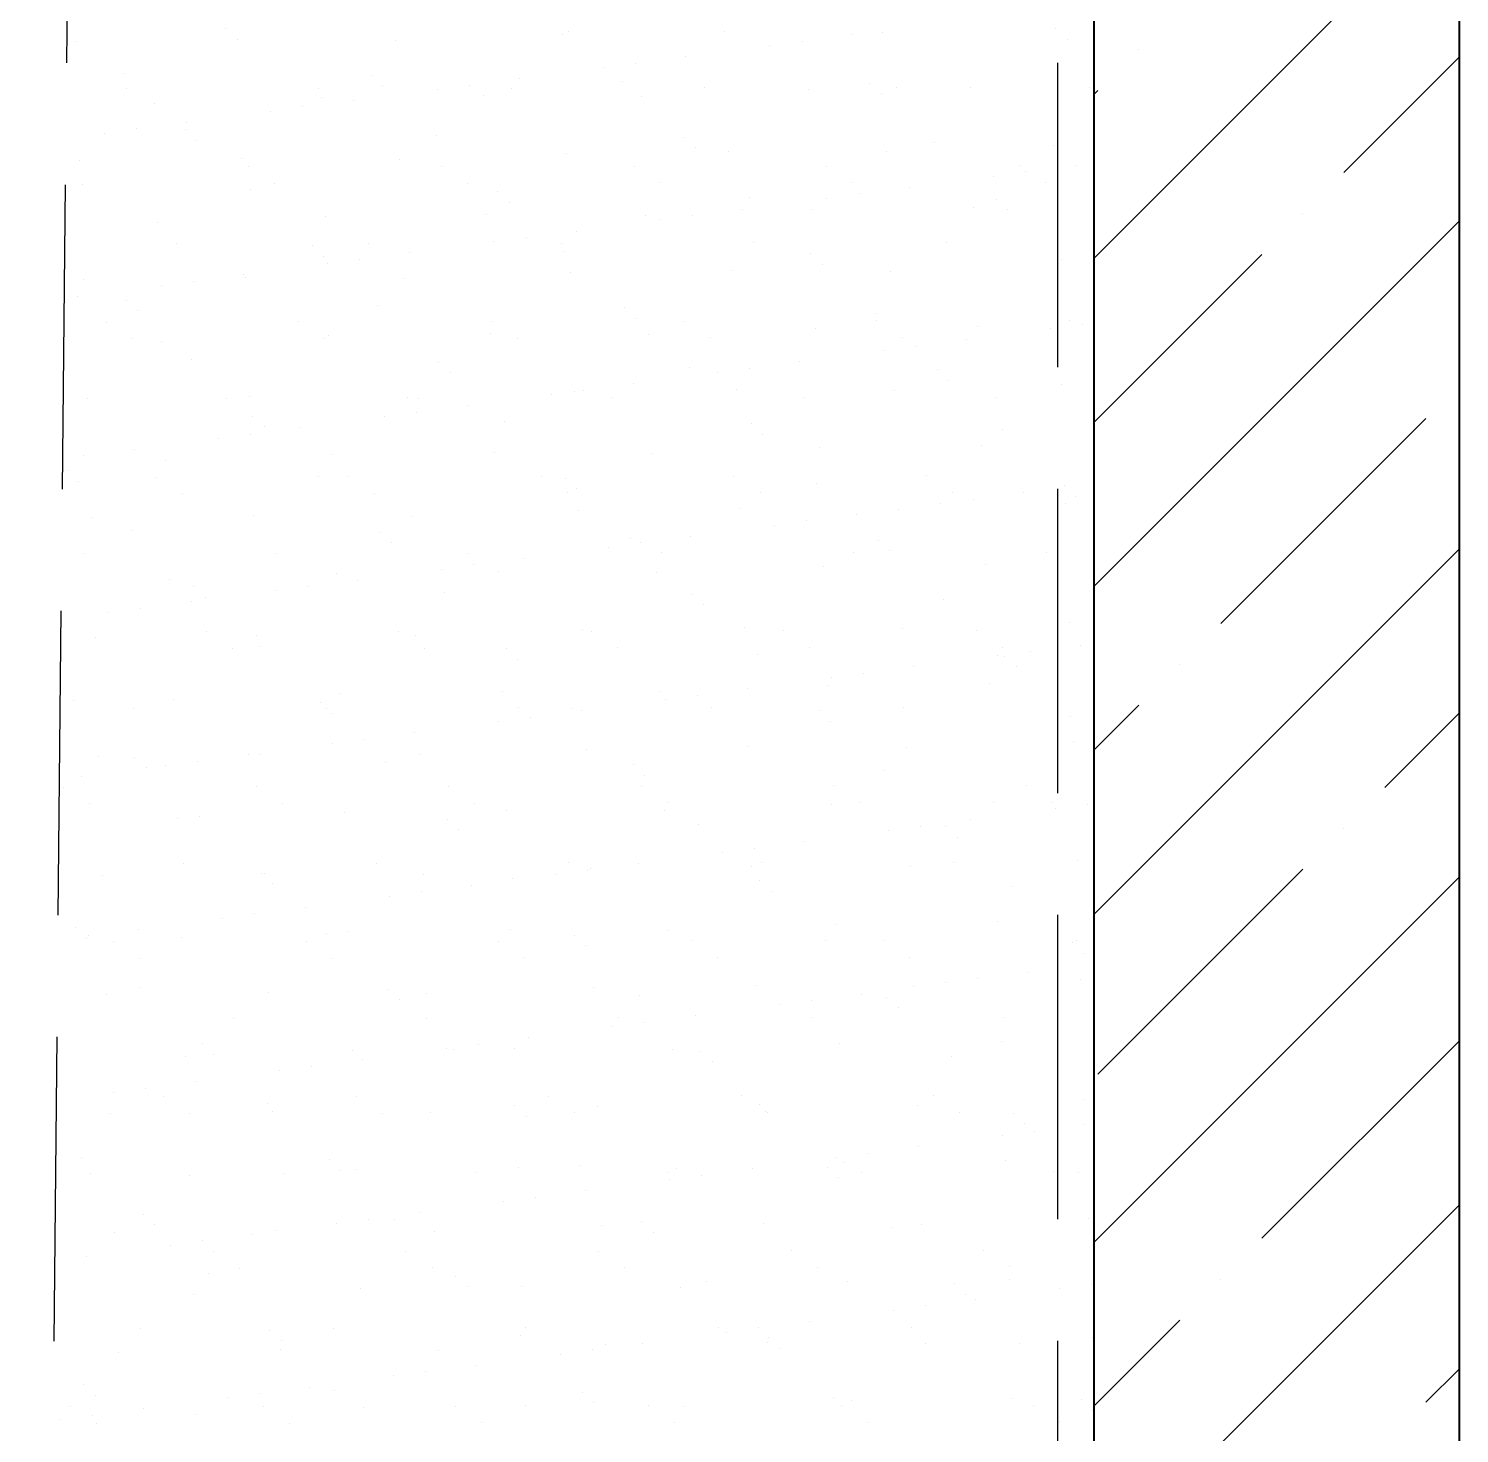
# Model space of a CAD drawing. Header units: millimetres. Extents: x 58188 to 87888, y -57829 to -36829.
# Drawn here: x 64475 to 65650, y -44074 to -42920 of the extents above; entities that cross this region are included whole.
import ezdxf

# ---------------------------------------------------------------- set-up
doc = ezdxf.new("R2010")
doc.units = ezdxf.units.MM
doc.linetypes.add('GOST2.303 4', pattern=[7, 5, -2, 0])
doc.linetypes.add('ГОСТ 2.303 4', pattern=[7, 5, -2, 0])
doc.layers.get('0').update_dxf_attribs({"lineweight": 40})
doc.layers.add('Линии', color=7, linetype='Continuous')

msp = doc.modelspace()

# ---------------------------------------------------------------- linework, layer by layer
at = {"ltscale": 50}
for p, q in [((65650.2, -45698.3), (65650.2, -42548.3)), ((65350.2, -45998.3), (65350.2, -42653.3))]:
    msp.add_line(p, q, dxfattribs=at)
at = {"layer": 'Линии', "linetype": 'ГОСТ 2.303 4', "ltscale": 50}
msp.add_line((65320.2, -45998.3), (65320.2, -40798.3), dxfattribs=at)
at = {"layer": 'Линии', "linetype": 'GOST2.303 4', "ltscale": 50}
msp.add_line((64474.8, -46098.3), (64509.1, -42653.3), dxfattribs=at)
at = {"layer": 'Линии', "linetype": 'Continuous', "ltscale": 25}
for p, q in [((65350.2, -43108.7), (65650.2, -42808.7)), ((65386.9, -42937.3), (65386.9, -42937.3)), ((65555.3, -43038.3), (65650.2, -42943.4)), ((65350.2, -42974), (65353.2, -42971)), ((65521.6, -43072), (65521.6, -43072)), ((65350.2, -43378.1), (65650.2, -43078.1)), ((65350.2, -43243.4), (65487.9, -43105.7)), ((65454.3, -43408.8), (65622.6, -43240.4)), ((65350.2, -43647.6), (65650.2, -43347.6)), ((65420.6, -43442.4), (65420.6, -43442.4)), ((65350.2, -43512.8), (65386.9, -43476.1)), ((65589, -43543.5), (65650.2, -43482.3)), ((65555.3, -43577.1), (65555.3, -43577.1)), ((65350.2, -43917), (65650.2, -43617)), ((65353.2, -43779.2), (65521.6, -43610.8)), ((65487.9, -43913.9), (65650.2, -43751.7)), ((65350.2, -44186.4), (65650.2, -43886.4)), ((65454.3, -43947.6), (65454.3, -43947.6)), ((65350.2, -44051.7), (65420.6, -43981.3)), ((65622.6, -44048.6), (65650.2, -44021.1))]:
    msp.add_line(p, q, dxfattribs=at)
at = {"layer": 'Линии', "linetype": 'Continuous', "ltscale": 50}
for p, q in [((64636.2, -42920.4), (64636.2, -42920.4)), ((64918.4, -42922.8), (64918.4, -42922.8)), ((65046.5, -42923), (65046.5, -42923)), ((65176.5, -42923.6), (65176.5, -42923.6)), ((65318.5, -42920.4), (65318.5, -42920.4)), ((64513.4, -42930.7), (64513.4, -42930.7)), ((64646.4, -42929), (64646.4, -42929)), ((64776.4, -42929.6), (64776.4, -42929.6)), ((64913.6, -42924.7), (64913.6, -42924.7)), ((65083.8, -42934.1), (65083.8, -42934.1)), ((65110.2, -42930.6), (65110.2, -42930.6)), ((65151.5, -42925.1), (65151.5, -42925.1)), ((65327.9, -42929), (65327.9, -42929)), ((65014.8, -42943.1), (65014.8, -42943.1)), ((64553, -42957), (64553, -42957)), ((64756.3, -42958.8), (64756.3, -42958.8)), ((64947, -42952.1), (64947, -42952.1)), ((64973.5, -42948.6), (64973.5, -42948.6)), ((64555.1, -42969.8), (64555.1, -42969.8)), ((64713.3, -42969.5), (64713.3, -42969.5)), ((64765.6, -42967.3), (64765.6, -42967.3)), ((64810.3, -42970.1), (64810.3, -42970.1)), ((64836.7, -42966.6), (64836.7, -42966.6)), ((64871.5, -42969.2), (64871.5, -42969.2)), ((64878, -42961.1), (64878, -42961.1)), ((64962.5, -42963.3), (64962.5, -42963.3)), ((65029.7, -42968.9), (65029.7, -42968.9)), ((65115.2, -42970.6), (65115.2, -42970.6)), ((65165.8, -42965), (65165.8, -42965)), ((65187.9, -42968.6), (65187.9, -42968.6)), ((65248.2, -42968.9), (65248.2, -42968.9)), ((65346.1, -42968.4), (65346.1, -42968.4)), ((64577.9, -42981.6), (64577.9, -42981.6)), ((64715.1, -42976.6), (64715.1, -42976.6)), ((64741.3, -42979.1), (64741.3, -42979.1)), ((64848.1, -42974.9), (64848.1, -42974.9)), ((64978, -42975.6), (64978, -42975.6)), ((65175.2, -42973.6), (65175.2, -42973.6)), ((64673.5, -42988.1), (64673.5, -42988.1)), ((64700, -42984.6), (64700, -42984.6)), ((64536.8, -43006.1), (64536.8, -43006.1)), ((64563.2, -43002.6), (64563.2, -43002.6)), ((64603.6, -43003.4), (64603.6, -43003.4)), ((64604.5, -42997.1), (64604.5, -42997.1)), ((64612.9, -43011.9), (64612.9, -43011.9)), ((64809.8, -43007.8), (64809.8, -43007.8)), ((65013.1, -43009.6), (65013.1, -43009.6)), ((65022.5, -43018.2), (65022.5, -43018.2)), ((65219.4, -43014.1), (65219.4, -43014.1)), ((65316.9, -43016.6), (65316.9, -43016.6)), ((64516.6, -43028.6), (64516.6, -43028.6)), ((64649.6, -43026.9), (64649.6, -43026.9)), ((64779.6, -43027.5), (64779.6, -43027.5)), ((64916.8, -43022.6), (64916.8, -43022.6)), ((65049.7, -43020.9), (65049.7, -43020.9)), ((65179.7, -43021.5), (65179.7, -43021.5)), ((64655.8, -43033.9), (64655.8, -43033.9)), ((64814, -43033.6), (64814, -43033.6)), ((64972.2, -43033.4), (64972.2, -43033.4)), ((65130.4, -43033.1), (65130.4, -43033.1)), ((65267.3, -43041.4), (65267.3, -43041.4)), ((65288.6, -43032.8), (65288.6, -43032.8)), ((65293.8, -43037.9), (65293.8, -43037.9)), ((65335.1, -43032.5), (65335.1, -43032.5)), ((64519, -43047.9), (64519, -43047.9)), ((64657.1, -43052.4), (64657.1, -43052.4)), ((64677.2, -43047.6), (64677.2, -43047.6)), ((64835.4, -43047.3), (64835.4, -43047.3)), ((64993.6, -43047), (64993.6, -43047)), ((65151.8, -43046.7), (65151.8, -43046.7)), ((65198.3, -43050.5), (65198.3, -43050.5)), ((65310, -43046.4), (65310, -43046.4)), ((64860.4, -43054.2), (64860.4, -43054.2)), ((64869.8, -43062.8), (64869.8, -43062.8)), ((65066.7, -43058.7), (65066.7, -43058.7)), ((65130.6, -43059.4), (65130.6, -43059.4)), ((65157, -43055.9), (65157, -43055.9)), ((65269.9, -43060.4), (65269.9, -43060.4)), ((64718.3, -43074.5), (64718.3, -43074.5)), ((64851.3, -43072.8), (64851.3, -43072.8)), ((64981.2, -43073.5), (64981.2, -43073.5)), ((65020.3, -43073.9), (65020.3, -43073.9)), ((65061.6, -43068.5), (65061.6, -43068.5)), ((65118.4, -43068.5), (65118.4, -43068.5)), ((65251.4, -43066.8), (65251.4, -43066.8)), ((65279.3, -43069), (65279.3, -43069)), ((64581.1, -43079.5), (64581.1, -43079.5)), ((64924.9, -43086.5), (64924.9, -43086.5)), ((64993.9, -43077.4), (64993.9, -43077.4)), ((64596.1, -43097), (64596.1, -43097)), ((64707.7, -43098.8), (64707.7, -43098.8)), ((64754.3, -43096.7), (64754.3, -43096.7)), ((64857.1, -43095.4), (64857.1, -43095.4)), ((64883.6, -43091.9), (64883.6, -43091.9)), ((64912.5, -43096.4), (64912.5, -43096.4)), ((65070.7, -43096.1), (65070.7, -43096.1)), ((65228.9, -43095.8), (65228.9, -43095.8)), ((64717, -43107.3), (64717, -43107.3)), ((64746.8, -43109.9), (64746.8, -43109.9)), ((64788.1, -43104.5), (64788.1, -43104.5)), ((64914, -43103.3), (64914, -43103.3)), ((65117.2, -43105), (65117.2, -43105)), ((65323.5, -43109.5), (65323.5, -43109.5)), ((64651.4, -43122.5), (64651.4, -43122.5)), ((64720.4, -43113.4), (64720.4, -43113.4)), ((64920, -43120.5), (64920, -43120.5)), ((65052.9, -43118.8), (65052.9, -43118.8)), ((65126.6, -43113.6), (65126.6, -43113.6)), ((65182.9, -43119.4), (65182.9, -43119.4)), ((65320.1, -43114.4), (65320.1, -43114.4)), ((64519.8, -43126.5), (64519.8, -43126.5)), ((64583.6, -43131.4), (64583.6, -43131.4)), ((64610.1, -43127.9), (64610.1, -43127.9)), ((64652.8, -43124.8), (64652.8, -43124.8)), ((64782.8, -43125.4), (64782.8, -43125.4)), ((64514.6, -43140.5), (64514.6, -43140.5)), ((64555, -43143.3), (64555, -43143.3)), ((64564.3, -43151.9), (64564.3, -43151.9)), ((64761.2, -43147.8), (64761.2, -43147.8)), ((64964.5, -43149.6), (64964.5, -43149.6)), ((64973.9, -43158.2), (64973.9, -43158.2)), ((65170.8, -43154.1), (65170.8, -43154.1)), ((64538.6, -43161.4), (64538.6, -43161.4)), ((64696.8, -43161.1), (64696.8, -43161.1)), ((64854.5, -43170.7), (64854.5, -43170.7)), ((64855, -43160.9), (64855, -43160.9)), ((65013.2, -43160.6), (65013.2, -43160.6)), ((65121.6, -43166.4), (65121.6, -43166.4)), ((65171.4, -43160.3), (65171.4, -43160.3)), ((65254.6, -43164.7), (65254.6, -43164.7)), ((65314.2, -43166.8), (65314.2, -43166.8)), ((65329.6, -43160), (65329.6, -43160)), ((65340.6, -43163.3), (65340.6, -43163.3)), ((64560, -43175.1), (64560, -43175.1)), ((64584.3, -43177.3), (64584.3, -43177.3)), ((64718.2, -43174.8), (64718.2, -43174.8)), ((64721.5, -43172.4), (64721.5, -43172.4)), ((64876.4, -43174.5), (64876.4, -43174.5)), ((64984.4, -43171.3), (64984.4, -43171.3)), ((65034.6, -43174.2), (65034.6, -43174.2)), ((65192.8, -43173.9), (65192.8, -43173.9)), ((65203.9, -43181.3), (65203.9, -43181.3)), ((65245.2, -43175.9), (65245.2, -43175.9)), ((64608.5, -43192.4), (64608.5, -43192.4)), ((64811.8, -43194.2), (64811.8, -43194.2)), ((65108.4, -43193.9), (65108.4, -43193.9)), ((65177.4, -43184.8), (65177.4, -43184.8)), ((64821.2, -43202.8), (64821.2, -43202.8)), ((65018.1, -43198.7), (65018.1, -43198.7)), ((65040.7, -43202.8), (65040.7, -43202.8)), ((65067.1, -43199.3), (65067.1, -43199.3)), ((65221.4, -43200.4), (65221.4, -43200.4)), ((64930.4, -43217.3), (64930.4, -43217.3)), ((64971.7, -43211.9), (64971.7, -43211.9)), ((65056.1, -43216.6), (65056.1, -43216.6)), ((65186.1, -43217.3), (65186.1, -43217.3)), ((65230.7, -43209), (65230.7, -43209)), ((65323.3, -43212.3), (65323.3, -43212.3)), ((64523, -43224.4), (64523, -43224.4)), ((64637.2, -43224.2), (64637.2, -43224.2)), ((64656, -43222.7), (64656, -43222.7)), ((64786, -43223.3), (64786, -43223.3)), ((64795.4, -43223.9), (64795.4, -43223.9)), ((64904, -43220.8), (64904, -43220.8)), ((64923.2, -43218.3), (64923.2, -43218.3)), ((64953.6, -43223.6), (64953.6, -43223.6)), ((65111.8, -43223.3), (65111.8, -43223.3)), ((65270, -43223.1), (65270, -43223.1)), ((64659.1, -43238.8), (64659.1, -43238.8)), ((64767.2, -43238.8), (64767.2, -43238.8)), ((64793.7, -43235.3), (64793.7, -43235.3)), ((64835, -43229.9), (64835, -43229.9)), ((64668.5, -43247.3), (64668.5, -43247.3)), ((64698.2, -43247.9), (64698.2, -43247.9)), ((64865.4, -43243.3), (64865.4, -43243.3)), ((65068.6, -43245), (65068.6, -43245)), ((65274.9, -43249.5), (65274.9, -43249.5)), ((64630.5, -43256.8), (64630.5, -43256.8)), ((64656.9, -43253.3), (64656.9, -43253.3)), ((65078, -43253.6), (65078, -43253.6)), ((65124.8, -43264.3), (65124.8, -43264.3)), ((65257.8, -43262.6), (65257.8, -43262.6)), ((64520.2, -43271.3), (64520.2, -43271.3)), ((64561.5, -43265.9), (64561.5, -43265.9)), ((64587.5, -43275.2), (64587.5, -43275.2)), ((64724.7, -43270.3), (64724.7, -43270.3)), ((64857.7, -43268.6), (64857.7, -43268.6)), ((64987.6, -43269.2), (64987.6, -43269.2)), ((64506.4, -43283.3), (64506.4, -43283.3)), ((64712.7, -43287.8), (64712.7, -43287.8)), ((64737.8, -43288.3), (64737.8, -43288.3)), ((64896, -43288.1), (64896, -43288.1)), ((65054.2, -43287.8), (65054.2, -43287.8)), ((65212.4, -43287.5), (65212.4, -43287.5)), ((64515.7, -43291.9), (64515.7, -43291.9)), ((64579.6, -43288.6), (64579.6, -43288.6)), ((64915.9, -43289.6), (64915.9, -43289.6)), ((64925.3, -43298.2), (64925.3, -43298.2)), ((65122.2, -43294.1), (65122.2, -43294.1)), ((65325.5, -43295.8), (65325.5, -43295.8)), ((64601.1, -43302.3), (64601.1, -43302.3)), ((64759.3, -43302), (64759.3, -43302)), ((64917.5, -43301.7), (64917.5, -43301.7)), ((65075.7, -43301.4), (65075.7, -43301.4)), ((65224.3, -43310.1), (65224.3, -43310.1)), ((65233.9, -43301.1), (65233.9, -43301.1)), ((65250.7, -43306.7), (65250.7, -43306.7)), ((65292, -43301.2), (65292, -43301.2)), ((65326.5, -43310.2), (65326.5, -43310.2)), ((65334.8, -43304.4), (65334.8, -43304.4)), ((64526.2, -43322.2), (64526.2, -43322.2)), ((64659.2, -43320.5), (64659.2, -43320.5)), ((64789.2, -43321.2), (64789.2, -43321.2)), ((64926.4, -43316.2), (64926.4, -43316.2)), ((65059.3, -43314.5), (65059.3, -43314.5)), ((65155.3, -43319.2), (65155.3, -43319.2)), ((65189.3, -43315.1), (65189.3, -43315.1)), ((64559.9, -43332.4), (64559.9, -43332.4)), ((64763.2, -43334.2), (64763.2, -43334.2)), ((65087.5, -43328.1), (65087.5, -43328.1)), ((65114, -43324.7), (65114, -43324.7)), ((64772.6, -43342.7), (64772.6, -43342.7)), ((64950.8, -43346.1), (64950.8, -43346.1)), ((64969.5, -43338.7), (64969.5, -43338.7)), ((64977.2, -43342.7), (64977.2, -43342.7)), ((65018.5, -43337.2), (65018.5, -43337.2)), ((65172.8, -43340.4), (65172.8, -43340.4)), ((64520, -43351.7), (64520, -43351.7)), ((64678.2, -43351.4), (64678.2, -43351.4)), ((64836.4, -43351.1), (64836.4, -43351.1)), ((64881.8, -43355.2), (64881.8, -43355.2)), ((64994.6, -43350.8), (64994.6, -43350.8)), ((65152.8, -43350.6), (65152.8, -43350.6)), ((65182.1, -43349), (65182.1, -43349)), ((65311, -43350.3), (65311, -43350.3)), ((64727.9, -43368.2), (64727.9, -43368.2)), ((64814, -43364.2), (64814, -43364.2)), ((64840.5, -43360.7), (64840.5, -43360.7)), ((64860.9, -43366.5), (64860.9, -43366.5)), ((64990.8, -43367.1), (64990.8, -43367.1)), ((65128, -43362.2), (65128, -43362.2)), ((65261, -43360.5), (65261, -43360.5)), ((64590.7, -43373.1), (64590.7, -43373.1)), ((64610.5, -43378.8), (64610.5, -43378.8)), ((64677.3, -43382.2), (64677.3, -43382.2)), ((64703.7, -43378.7), (64703.7, -43378.7)), ((64745, -43373.2), (64745, -43373.2)), ((64608.3, -43391.2), (64608.3, -43391.2)), ((64619.9, -43387.3), (64619.9, -43387.3)), ((64816.8, -43383.2), (64816.8, -43383.2)), ((65020, -43385), (65020, -43385)), ((65029.4, -43393.6), (65029.4, -43393.6)), ((65226.3, -43389.5), (65226.3, -43389.5)), ((64540.6, -43400.2), (64540.6, -43400.2)), ((64567, -43396.7), (64567, -43396.7)), ((64620.7, -43415.8), (64620.7, -43415.8)), ((64778.9, -43415.6), (64778.9, -43415.6)), ((64929.6, -43414.1), (64929.6, -43414.1)), ((64937.1, -43415.3), (64937.1, -43415.3)), ((65062.5, -43412.4), (65062.5, -43412.4)), ((65095.3, -43415), (65095.3, -43415)), ((65192.5, -43413), (65192.5, -43413)), ((65253.5, -43414.7), (65253.5, -43414.7)), ((65329.7, -43408.1), (65329.7, -43408.1)), ((64529.4, -43420.1), (64529.4, -43420.1)), ((64642.1, -43429.5), (64642.1, -43429.5)), ((64662.4, -43418.4), (64662.4, -43418.4)), ((64664.1, -43427.8), (64664.1, -43427.8)), ((64792.4, -43419), (64792.4, -43419)), ((64800.3, -43429.2), (64800.3, -43429.2)), ((64958.5, -43428.9), (64958.5, -43428.9)), ((65116.7, -43428.6), (65116.7, -43428.6)), ((65274.9, -43428.3), (65274.9, -43428.3)), ((65338.9, -43426.6), (65338.9, -43426.6)), ((64867.3, -43429.6), (64867.3, -43429.6)), ((64876.7, -43438.2), (64876.7, -43438.2)), ((65073.6, -43434.1), (65073.6, -43434.1)), ((65271.1, -43435.5), (65271.1, -43435.5)), ((65276.9, -43435.8), (65276.9, -43435.8)), ((65297.6, -43432), (65297.6, -43432)), ((65160.8, -43450), (65160.8, -43450)), ((65202.1, -43444.6), (65202.1, -43444.6)), ((65286.2, -43444.4), (65286.2, -43444.4)), ((64864.1, -43464.4), (64864.1, -43464.4)), ((65065.4, -43462.6), (65065.4, -43462.6)), ((65131.2, -43460), (65131.2, -43460)), ((65134.4, -43453.5), (65134.4, -43453.5)), ((65264.2, -43458.3), (65264.2, -43458.3)), ((64511.4, -43472.4), (64511.4, -43472.4)), ((64593.9, -43471), (64593.9, -43471)), ((64714.6, -43474.2), (64714.6, -43474.2)), ((64731.1, -43466.1), (64731.1, -43466.1)), ((64994, -43465), (64994, -43465)), ((64997.6, -43471.5), (64997.6, -43471.5)), ((65024.1, -43468), (65024.1, -43468)), ((64561, -43478.9), (64561, -43478.9)), ((64719.2, -43478.6), (64719.2, -43478.6)), ((64724, -43482.7), (64724, -43482.7)), ((64877.4, -43478.3), (64877.4, -43478.3)), ((64887.3, -43486), (64887.3, -43486)), ((64920.9, -43478.7), (64920.9, -43478.7)), ((64928.6, -43480.6), (64928.6, -43480.6)), ((65035.6, -43478), (65035.6, -43478)), ((65124.2, -43480.4), (65124.2, -43480.4)), ((65193.8, -43477.8), (65193.8, -43477.8)), ((65330.4, -43484.9), (65330.4, -43484.9)), ((64791.9, -43498.6), (64791.9, -43498.6)), ((64860.9, -43489.5), (64860.9, -43489.5)), ((65133.5, -43489), (65133.5, -43489)), ((64724.1, -43507.5), (64724.1, -43507.5)), ((64750.6, -43504), (64750.6, -43504)), ((65065.7, -43510.3), (65065.7, -43510.3)), ((65195.7, -43510.9), (65195.7, -43510.9)), ((65332.9, -43506), (65332.9, -43506)), ((64532.6, -43518), (64532.6, -43518)), ((64561.9, -43518.8), (64561.9, -43518.8)), ((64613.8, -43522), (64613.8, -43522)), ((64655.1, -43516.6), (64655.1, -43516.6)), ((64665.6, -43516.3), (64665.6, -43516.3)), ((64768.2, -43523.2), (64768.2, -43523.2)), ((64795.6, -43516.9), (64795.6, -43516.9)), ((64932.8, -43512), (64932.8, -43512)), ((64518.4, -43534.6), (64518.4, -43534.6)), ((64571.3, -43527.3), (64571.3, -43527.3)), ((64587.4, -43525.5), (64587.4, -43525.5)), ((64971.5, -43525), (64971.5, -43525)), ((64980.8, -43533.6), (64980.8, -43533.6)), ((65177.7, -43529.5), (65177.7, -43529.5)), ((64503.5, -43543.3), (64503.5, -43543.3)), ((64661.7, -43543.1), (64661.7, -43543.1)), ((64819.9, -43542.8), (64819.9, -43542.8)), ((64978.1, -43542.5), (64978.1, -43542.5)), ((65136.3, -43542.2), (65136.3, -43542.2)), ((65294.5, -43541.9), (65294.5, -43541.9)), ((64524.9, -43557), (64524.9, -43557)), ((64683.1, -43556.7), (64683.1, -43556.7)), ((64841.3, -43556.4), (64841.3, -43556.4)), ((64999.5, -43556.1), (64999.5, -43556.1)), ((65134.4, -43557.9), (65134.4, -43557.9)), ((65157.7, -43555.8), (65157.7, -43555.8)), ((65267.4, -43556.2), (65267.4, -43556.2)), ((65315.9, -43555.6), (65315.9, -43555.6)), ((65344.4, -43557.4), (65344.4, -43557.4)), ((64597.1, -43568.9), (64597.1, -43568.9)), ((64615.5, -43567.8), (64615.5, -43567.8)), ((64734.3, -43563.9), (64734.3, -43563.9)), ((64818.7, -43569.6), (64818.7, -43569.6)), ((64867.3, -43562.2), (64867.3, -43562.2)), ((64997.2, -43562.9), (64997.2, -43562.9)), ((65248.9, -43570), (65248.9, -43570)), ((65318, -43560.9), (65318, -43560.9)), ((64828.1, -43578.2), (64828.1, -43578.2)), ((65025, -43574.1), (65025, -43574.1)), ((65181.2, -43578.9), (65181.2, -43578.9)), ((65207.7, -43575.4), (65207.7, -43575.4)), ((65228.3, -43575.8), (65228.3, -43575.8)), ((65070.9, -43593.4), (65070.9, -43593.4)), ((65112.2, -43588), (65112.2, -43588)), ((65237.7, -43584.4), (65237.7, -43584.4)), ((64760.2, -43605.8), (64760.2, -43605.8)), ((64918.4, -43605.5), (64918.4, -43605.5)), ((65044.5, -43596.9), (65044.5, -43596.9)), ((65076.6, -43605.3), (65076.6, -43605.3)), ((65234.8, -43605), (65234.8, -43605)), ((65336.1, -43603.9), (65336.1, -43603.9)), ((64535.8, -43615.9), (64535.8, -43615.9)), ((64602, -43606.1), (64602, -43606.1)), ((64666, -43614.2), (64666, -43614.2)), ((64668.8, -43614.2), (64668.8, -43614.2)), ((64798.8, -43614.8), (64798.8, -43614.8)), ((64907.7, -43614.9), (64907.7, -43614.9)), ((64934.2, -43611.4), (64934.2, -43611.4)), ((64936, -43609.9), (64936, -43609.9)), ((64975.5, -43606), (64975.5, -43606)), ((65068.9, -43608.2), (65068.9, -43608.2)), ((65198.9, -43608.8), (65198.9, -43608.8)), ((64675.4, -43622.7), (64675.4, -43622.7)), ((64838.7, -43624), (64838.7, -43624)), ((64872.3, -43618.7), (64872.3, -43618.7)), ((65075.6, -43620.4), (65075.6, -43620.4)), ((65084.9, -43629), (65084.9, -43629)), ((65281.9, -43624.9), (65281.9, -43624.9)), ((64771, -43632.9), (64771, -43632.9)), ((64797.4, -43629.4), (64797.4, -43629.4)), ((64634.2, -43650.9), (64634.2, -43650.9)), ((64660.7, -43647.4), (64660.7, -43647.4)), ((64702, -43642), (64702, -43642)), ((64513.3, -43658.7), (64513.3, -43658.7)), ((64565.2, -43660), (64565.2, -43660)), ((64719.6, -43663.2), (64719.6, -43663.2)), ((64737.5, -43661.8), (64737.5, -43661.8)), ((64870.5, -43660.1), (64870.5, -43660.1)), ((65000.4, -43660.7), (65000.4, -43660.7)), ((65137.6, -43655.8), (65137.6, -43655.8)), ((65270.6, -43654.1), (65270.6, -43654.1)), ((64522.7, -43667.3), (64522.7, -43667.3)), ((64523.9, -43665.4), (64523.9, -43665.4)), ((64544.5, -43670.5), (64544.5, -43670.5)), ((64600.3, -43666.8), (64600.3, -43666.8)), ((64702.7, -43670.3), (64702.7, -43670.3)), ((64860.9, -43670), (64860.9, -43670)), ((64922.9, -43665), (64922.9, -43665)), ((64932.2, -43673.6), (64932.2, -43673.6)), ((65019.1, -43669.7), (65019.1, -43669.7)), ((65129.1, -43669.5), (65129.1, -43669.5)), ((65177.3, -43669.4), (65177.3, -43669.4)), ((65332.4, -43671.2), (65332.4, -43671.2)), ((65335.5, -43669.1), (65335.5, -43669.1)), ((64566, -43684.2), (64566, -43684.2)), ((64724.2, -43683.9), (64724.2, -43683.9)), ((64882.3, -43683.6), (64882.3, -43683.6)), ((65040.5, -43683.3), (65040.5, -43683.3)), ((65198.7, -43683), (65198.7, -43683)), ((65341.8, -43679.8), (65341.8, -43679.8)), ((65295.8, -43695.3), (65295.8, -43695.3)), ((64566.9, -43707.8), (64566.9, -43707.8)), ((64770.2, -43709.6), (64770.2, -43709.6)), ((64939.2, -43707.8), (64939.2, -43707.8)), ((65072.1, -43706.1), (65072.1, -43706.1)), ((65202.1, -43706.7), (65202.1, -43706.7)), ((65228, -43704.2), (65228, -43704.2)), ((65254.5, -43700.8), (65254.5, -43700.8)), ((65339.3, -43701.7), (65339.3, -43701.7)), ((64539, -43713.8), (64539, -43713.8)), ((64672, -43712.1), (64672, -43712.1)), ((64779.5, -43718.1), (64779.5, -43718.1)), ((64802, -43712.7), (64802, -43712.7)), ((64976.4, -43714.1), (64976.4, -43714.1)), ((65091.3, -43722.2), (65091.3, -43722.2)), ((65117.7, -43718.8), (65117.7, -43718.8)), ((65159, -43713.3), (65159, -43713.3)), ((65179.7, -43715.8), (65179.7, -43715.8)), ((64643.1, -43733.3), (64643.1, -43733.3)), ((64801.3, -43733), (64801.3, -43733)), ((64959.5, -43732.8), (64959.5, -43732.8)), ((65022.3, -43731.3), (65022.3, -43731.3)), ((65117.7, -43732.5), (65117.7, -43732.5)), ((65189.1, -43724.4), (65189.1, -43724.4)), ((65275.9, -43732.2), (65275.9, -43732.2)), ((64954.6, -43740.2), (64954.6, -43740.2)), ((64981, -43736.8), (64981, -43736.8)), ((64617.4, -43754.2), (64617.4, -43754.2)), ((64817.8, -43758.2), (64817.8, -43758.2)), ((64823.7, -43758.6), (64823.7, -43758.6)), ((64844.3, -43754.8), (64844.3, -43754.8)), ((64873.7, -43758), (64873.7, -43758)), ((64885.6, -43749.3), (64885.6, -43749.3)), ((65003.6, -43758.6), (65003.6, -43758.6)), ((65140.8, -43753.7), (65140.8, -43753.7)), ((65273.8, -43752), (65273.8, -43752)), ((64603.5, -43764.6), (64603.5, -43764.6)), ((64626.8, -43762.7), (64626.8, -43762.7)), ((64740.7, -43759.7), (64740.7, -43759.7)), ((64748.8, -43767.3), (64748.8, -43767.3)), ((65027, -43760.4), (65027, -43760.4)), ((65036.4, -43769), (65036.4, -43769)), ((65233.3, -43764.9), (65233.3, -43764.9)), ((64681.1, -43776.2), (64681.1, -43776.2)), ((64707.5, -43772.8), (64707.5, -43772.8)), ((64570.8, -43790.8), (64570.8, -43790.8)), ((64612.1, -43785.3), (64612.1, -43785.3)), ((64544.3, -43794.2), (64544.3, -43794.2)), ((64585.6, -43797.8), (64585.6, -43797.8)), ((64671, -43803.2), (64671, -43803.2)), ((64743.8, -43797.5), (64743.8, -43797.5)), ((64874.3, -43805), (64874.3, -43805)), ((64902, -43797.2), (64902, -43797.2)), ((64942.4, -43805.6), (64942.4, -43805.6)), ((65060.2, -43796.9), (65060.2, -43796.9)), ((65075.3, -43803.9), (65075.3, -43803.9)), ((65205.3, -43804.6), (65205.3, -43804.6)), ((65218.4, -43796.6), (65218.4, -43796.6)), ((65342.5, -43799.6), (65342.5, -43799.6)), ((64542.2, -43811.7), (64542.2, -43811.7)), ((64607, -43811.4), (64607, -43811.4)), ((64675.2, -43810), (64675.2, -43810)), ((64765.2, -43811.1), (64765.2, -43811.1)), ((64805.2, -43810.6), (64805.2, -43810.6)), ((64883.6, -43813.6), (64883.6, -43813.6)), ((64923.4, -43810.8), (64923.4, -43810.8)), ((65080.5, -43809.5), (65080.5, -43809.5)), ((65081.6, -43810.5), (65081.6, -43810.5)), ((65239.8, -43810.3), (65239.8, -43810.3)), ((65283.8, -43811.2), (65283.8, -43811.2)), ((65293.2, -43819.8), (65293.2, -43819.8)), ((65301.3, -43826.1), (65301.3, -43826.1)), ((65342.6, -43820.7), (65342.6, -43820.7)), ((65205.9, -43838.7), (65205.9, -43838.7)), ((65274.9, -43829.6), (65274.9, -43829.6)), ((64518.3, -43847.8), (64518.3, -43847.8)), ((64721.6, -43849.6), (64721.6, -43849.6)), ((65138.1, -43847.6), (65138.1, -43847.6)), ((65144, -43851.6), (65144, -43851.6)), ((65164.6, -43844.1), (65164.6, -43844.1)), ((65277, -43849.9), (65277, -43849.9)), ((64525.9, -43860.8), (64525.9, -43860.8)), ((64606.7, -43862.5), (64606.7, -43862.5)), ((64684.1, -43860.5), (64684.1, -43860.5)), ((64730.9, -43858.1), (64730.9, -43858.1)), ((64743.9, -43857.6), (64743.9, -43857.6)), ((64842.3, -43860.2), (64842.3, -43860.2)), ((64876.9, -43855.9), (64876.9, -43855.9)), ((64927.8, -43854.1), (64927.8, -43854.1)), ((65000.5, -43860), (65000.5, -43860)), ((65006.8, -43856.5), (65006.8, -43856.5)), ((65027.8, -43862.1), (65027.8, -43862.1)), ((65069.1, -43856.7), (65069.1, -43856.7)), ((65131.1, -43855.8), (65131.1, -43855.8)), ((65140.5, -43864.4), (65140.5, -43864.4)), ((65158.7, -43859.7), (65158.7, -43859.7)), ((65316.9, -43859.4), (65316.9, -43859.4)), ((65337.4, -43860.3), (65337.4, -43860.3)), ((64932.4, -43874.7), (64932.4, -43874.7)), ((65001.4, -43865.6), (65001.4, -43865.6)), ((64864.7, -43883.6), (64864.7, -43883.6)), ((64891.1, -43880.1), (64891.1, -43880.1)), ((64568.9, -43894.2), (64568.9, -43894.2)), ((64754.4, -43898.1), (64754.4, -43898.1)), ((64775.1, -43898.6), (64775.1, -43898.6)), ((64795.7, -43892.7), (64795.7, -43892.7)), ((65345.7, -43897.5), (65345.7, -43897.5)), ((64545.4, -43909.5), (64545.4, -43909.5)), ((64578.2, -43902.7), (64578.2, -43902.7)), ((64658.9, -43910.7), (64658.9, -43910.7)), ((64678.4, -43907.8), (64678.4, -43907.8)), ((64727.9, -43901.6), (64727.9, -43901.6)), ((64808.4, -43908.5), (64808.4, -43908.5)), ((64945.6, -43903.5), (64945.6, -43903.5)), ((64978.4, -43900.4), (64978.4, -43900.4)), ((64987.8, -43909), (64987.8, -43909)), ((65078.5, -43901.8), (65078.5, -43901.8)), ((65184.7, -43904.9), (65184.7, -43904.9)), ((65208.5, -43902.4), (65208.5, -43902.4)), ((64591.2, -43919.6), (64591.2, -43919.6)), ((64617.6, -43916.1), (64617.6, -43916.1)), ((64522.2, -43928.7), (64522.2, -43928.7)), ((64626.6, -43925), (64626.6, -43925)), ((64784.8, -43924.7), (64784.8, -43924.7)), ((64943, -43924.4), (64943, -43924.4)), ((65101.2, -43924.1), (65101.2, -43924.1)), ((65259.4, -43923.8), (65259.4, -43923.8)), ((64622.4, -43943.2), (64622.4, -43943.2)), ((64648, -43938.6), (64648, -43938.6)), ((64806.2, -43938.3), (64806.2, -43938.3)), ((64825.7, -43945), (64825.7, -43945)), ((64964.4, -43938), (64964.4, -43938)), ((65122.6, -43937.8), (65122.6, -43937.8)), ((65280.8, -43937.5), (65280.8, -43937.5)), ((64747.1, -43955.5), (64747.1, -43955.5)), ((64835.1, -43953.6), (64835.1, -43953.6)), ((64880.1, -43953.8), (64880.1, -43953.8)), ((65010, -43954.4), (65010, -43954.4)), ((65032, -43949.5), (65032, -43949.5)), ((65147.2, -43949.5), (65147.2, -43949.5)), ((65235.2, -43951.2), (65235.2, -43951.2)), ((65280.2, -43947.8), (65280.2, -43947.8)), ((65321.7, -43955), (65321.7, -43955)), ((65348.2, -43951.5), (65348.2, -43951.5)), ((64609.9, -43960.4), (64609.9, -43960.4)), ((65211.4, -43969.5), (65211.4, -43969.5)), ((65244.6, -43959.8), (65244.6, -43959.8)), ((65252.7, -43964), (65252.7, -43964)), ((65185, -43973), (65185, -43973)), ((64566.9, -43988), (64566.9, -43988)), ((64673, -43989.6), (64673, -43989.6)), ((64725.1, -43987.7), (64725.1, -43987.7)), ((64883.3, -43987.5), (64883.3, -43987.5)), ((65041.5, -43987.2), (65041.5, -43987.2)), ((65048.2, -43991), (65048.2, -43991)), ((65074.7, -43987.5), (65074.7, -43987.5)), ((65116, -43982), (65116, -43982)), ((65199.7, -43986.9), (65199.7, -43986.9)), ((64682.3, -43998.1), (64682.3, -43998.1)), ((64879.2, -43994.1), (64879.2, -43994.1)), ((64937.9, -44005.5), (64937.9, -44005.5)), ((64948.8, -44001.4), (64948.8, -44001.4)), ((64979.2, -44000), (64979.2, -44000)), ((65081.7, -43999.7), (65081.7, -43999.7)), ((65082.5, -43995.8), (65082.5, -43995.8)), ((65091.9, -44004.4), (65091.9, -44004.4)), ((65211.7, -44000.3), (65211.7, -44000.3)), ((65288.8, -44000.3), (65288.8, -44000.3)), ((65348.9, -43995.4), (65348.9, -43995.4)), ((64548.6, -44007.4), (64548.6, -44007.4)), ((64681.6, -44005.7), (64681.6, -44005.7)), ((64811.6, -44006.3), (64811.6, -44006.3)), ((64911.5, -44009), (64911.5, -44009)), ((64774.8, -44027), (64774.8, -44027)), ((64801.2, -44023.5), (64801.2, -44023.5)), ((64842.5, -44018.1), (64842.5, -44018.1)), ((64520.3, -44034.1), (64520.3, -44034.1)), ((64705.8, -44036.1), (64705.8, -44036.1)), ((64726.5, -44038.6), (64726.5, -44038.6)), ((64929.8, -44040.4), (64929.8, -44040.4)), ((64509.4, -44052.5), (64509.4, -44052.5)), ((64529.6, -44042.7), (64529.6, -44042.7)), ((64638, -44045), (64638, -44045)), ((64664.5, -44041.5), (64664.5, -44041.5)), ((64667.6, -44052.2), (64667.6, -44052.2)), ((64825.8, -44051.9), (64825.8, -44051.9)), ((64883.3, -44051.7), (64883.3, -44051.7)), ((64939.2, -44049), (64939.2, -44049)), ((64984, -44051.6), (64984, -44051.6)), ((65013.2, -44052.3), (65013.2, -44052.3)), ((65136.1, -44044.9), (65136.1, -44044.9)), ((65142.2, -44051.3), (65142.2, -44051.3)), ((65150.4, -44047.3), (65150.4, -44047.3)), ((65283.4, -44045.6), (65283.4, -44045.6)), ((65300.4, -44051), (65300.4, -44051)), ((65339.4, -44046.6), (65339.4, -44046.6)), ((64501.3, -44063), (64501.3, -44063)), ((64527.7, -44059.5), (64527.7, -44059.5)), ((64569, -44054.1), (64569, -44054.1)), ((64613.1, -44058.3), (64613.1, -44058.3)), ((64750.3, -44053.3), (64750.3, -44053.3)), ((65348.7, -44055.2), (65348.7, -44055.2)), ((64530.8, -44066.1), (64530.8, -44066.1)), ((64689, -44065.8), (64689, -44065.8)), ((64847.2, -44065.5), (64847.2, -44065.5)), ((65005.4, -44065.2), (65005.4, -44065.2)), ((65163.6, -44065), (65163.6, -44065)), ((65321.8, -44064.7), (65321.8, -44064.7))]:
    msp.add_line(p, q, dxfattribs=at)

doc.saveas('drawing.dxf')
